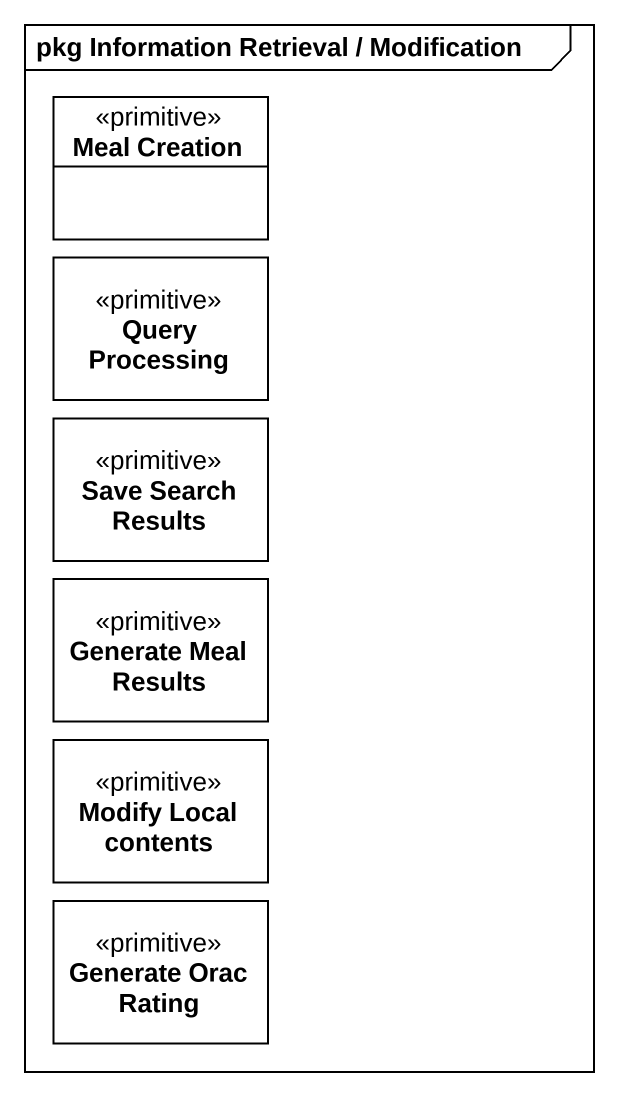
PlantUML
@startuml
mainframe pkg Information Retrieval / Modification
hide circle
hide empty members
class "Meal Creation" as Meal_Creation <<primitive>>
class "Query Processing" as Query_Processing <<primitive>>
class "Save Search Results" as Save_Search_Results <<primitive>>
class "Generate Meal Results" as Generate_Meal_Results <<primitive>>
class "Modify Local contents" as Modify_Local_contents <<primitive>>
class "Generate Orac Rating" as Generate_Orac_Rating <<primitive>>
@enduml
